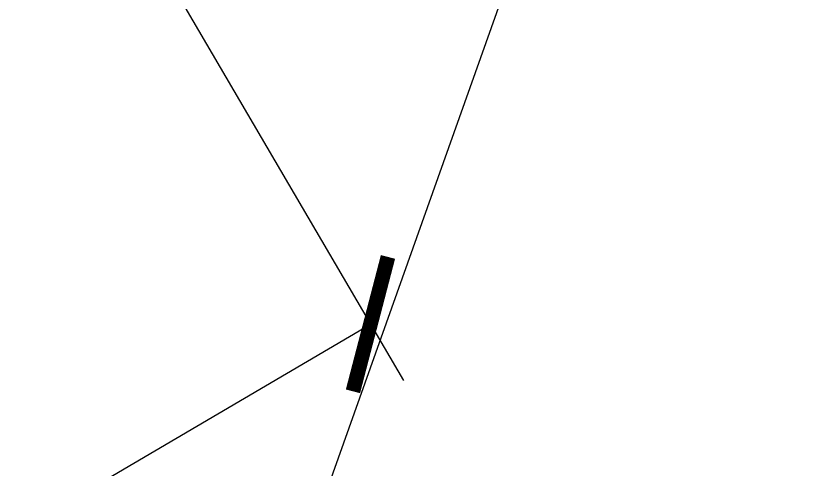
# Model space of a CAD drawing. Extents: x 36903891 to 38126251, y 2073392 to 2924740.
# Drawn here: x 37111160 to 37118483, y 2279751 to 2283903 of the extents above; entities that cross this region are included whole.
import ezdxf
from ezdxf.xclip import XClip

# ---------------------------------------------------------------- set-up
doc = ezdxf.new("R2010")
doc.units = 0
doc.header["$LTSCALE"] = 1000
doc.header["$XCLIPFRAME"] = 0
doc.linetypes.add('CENTER', pattern=[2, 1.25, -0.25, 0.25, -0.25])
doc.linetypes.add('CENTER2', pattern=[28.575, 19.05, -3.175, 3.175, -3.175])
doc.layers.get('0').update_dxf_attribs({"color": 8})
doc.layers.get('Defpoints').update_dxf_attribs({"color": 8})
for name, color, linetype in [('#幕墙线-平面', 8, 'Continuous'), ('#标注', 8, 'Continuous'), ('#轴线', 8, 'CENTER2'), ('A-FLOR', 8, 'Continuous'), ('A-GRID', 8, 'CENTER'), ('A-STRS-HRAL', 8, 'Continuous'), ('DIM', 8, 'Continuous'), ('周边建筑', 8, 'Continuous')]:
    doc.layers.add(name, color=color, linetype=linetype)
doc.styles.add('JHZX', font='jrs.shx', dxfattribs={"width": 0.6, "bigfont": 'jhz.shx'})
doc.dimstyles.new('JZBZ-600', dxfattribs={"dimscale": 600, "dimtxt": 3, "dimasz": 1.5, "dimexe": 1, "dimexo": 1, "dimgap": 0.5, "dimtad": 1, "dimdec": 0, "dimdsep": 46, "dimtxsty": 'JHZX', "dimblk1": 'ARCHTICK', "dimblk2": 'ARCHTICK', "dimsah": 1, "dimcen": 0, "dimclrd": 1, "dimclre": 1, "dimclrt": 2, "dimadec": 1, "dimazin": 2, "dimtfac": 1, "dimtdec": 0, "dimtix": 1, "dimtmove": 0, "dimatfit": 3, "dimfxl": 1, "dimtolj": 1, "dimlwd": -1, "dimlwe": -1, "dimarcsym": 1})

# ---------------------------------------------------------------- blocks, each defined once
blk = doc.blocks.new('_ARCHTICK')
at = {"color": 0, "linetype": 'ByBlock', "const_width": 0.15}
blk.add_lwpolyline([(-0.5, -0.5), (0.5, 0.5)], dxfattribs=at)
blk = doc.blocks.new('*D193')
at = {"layer": '#标注', "transparency": 16777216}
for p, q in [((36781660.4, 2916845.4), (36784157, 2912585.6)), ((36725877.3, 2879124.1), (36783853.6, 2913103.3)), ((36723684, 2882866.2), (36726180.6, 2878606.4))]:
    blk.add_line(p, q, dxfattribs=at)
at = {"layer": 'Defpoints', "color": 0, "transparency": 16777216}
for p in [(36781357, 2917363.1), (36783853.6, 2913103.3), (36723380.6, 2883383.9)]:
    blk.add_point(p, dxfattribs=at)
at = {"layer": '#标注', "transparency": 16777216, "xscale": 900, "yscale": 900, "zscale": 900}
for p, rotation in [((36783853.6, 2913103.3), 30.37400968452037), ((36725877.3, 2879124.1), 210.3740096845204)]:
    blk.add_blockref('_ARCHTICK', p, dxfattribs=dict(at, rotation=rotation))
at = {"layer": '#标注', "transparency": 16777216, "insert": (36754258.7, 2897149), "char_height": 1800, "attachment_point": 5, "rotation": 30.37401, "style": 'JHZX'}
blk.add_mtext('\\A1;67200', dxfattribs=at)
blk = doc.blocks.new('*D221')
at = {"layer": '#标注', "transparency": 16777216}
for p, q in [((36781163.7, 2918455.9), (36785933.9, 2916757.1)), ((36719446.1, 2731846.4), (36785368.7, 2916958.4)), ((36715241.2, 2733343.8), (36720011.3, 2731645.1))]:
    blk.add_line(p, q, dxfattribs=at)
at = {"layer": 'Defpoints', "color": 0, "transparency": 16777216}
for p in [(36780598.5, 2918657.2), (36785368.7, 2916958.4), (36714676, 2733545.1)]:
    blk.add_point(p, dxfattribs=at)
at = {"layer": '#标注', "transparency": 16777216, "xscale": 900, "yscale": 900, "zscale": 900}
for p, rotation in [((36785368.7, 2916958.4), 70.3980444416187), ((36719446.1, 2731846.4), 250.3980444416187)]:
    blk.add_blockref('_ARCHTICK', p, dxfattribs=dict(at, rotation=rotation))
at = {"layer": '#标注', "transparency": 16777216, "insert": (36751276.9, 2824805), "char_height": 1800, "attachment_point": 5, "rotation": 70.39804, "style": 'JHZX'}
blk.add_mtext('\\A1;196500', dxfattribs=at)
blk = doc.blocks.new('DOTE-11')
at = {"layer": '#轴线'}
for radius, end in [(146600, 183.99981), (138800, 210.188417), (130400, 210.329381), (127950, 210.37401)]:
    blk.add_arc((36780598.5, 2918657.2), radius, 324.5, end, dxfattribs=at)
blk = doc.blocks.new('A$C80b62fe7')
at = {"layer": '#幕墙线-平面'}
for radius, start, end in [(128529.4, 333.502247, 195.775797), (127529.4, 333.539851, 195.788397)]:
    blk.add_arc((71051.6, 188867.4), radius, start, end, dxfattribs=at)
blk = doc.blocks.new('DASWQE')
at = {"layer": 'DIM', "ltscale": 10}
blk.add_blockref('A$C80b62fe7', (-71047, -188863), dxfattribs=at)
blk = doc.blocks.new('A$C216ef243')
at = {"layer": '周边建筑', "ltscale": 5}
blk.add_arc((0, 0), 65000, 322.263619, 219.122013, dxfattribs=at)
blk = doc.blocks.new('CXVFG')
at = {"layer": '周边建筑'}
blk.add_blockref('A$C216ef243', (39294377.2, 1989825.2), dxfattribs=at)
blk = doc.blocks.new('ZW-5001')
at = {"layer": '#标注'}
for p1, p2, distance, picture, middle in [((36714676, 2733545.1), (36780598.5, 2918657.2), -5063.6, '*D221', (36751276.9, 2824805)), ((36723380.6, 2883383.9), (36781357, 2917363.1), -4937.5, '*D193', (36754258.7, 2897149))]:
    dim = blk.add_aligned_dim(p1=p1, p2=p2, distance=distance, dimstyle='JZBZ-600', override={"dimclrd": 256, "dimclre": 256, "dimclrt": 256}, dxfattribs=at)
    dim.commit()
    dim.dimension.update_dxf_attribs({"geometry": picture, "text_midpoint": middle})
blk = doc.blocks.new('FDGFH')
at = {"layer": 'A-FLOR'}
blk.add_blockref('ZW-5001', (-36780598.5, -2918657.2), dxfattribs=at)
at = {"layer": 'A-GRID'}
blk.add_blockref('DOTE-11', (-36780598.5, -2918657.2), dxfattribs=at)
blk = doc.blocks.new('JUTEWR')
at = {"layer": 'A-STRS-HRAL'}
blk.add_blockref('DASWQE', (36747505.1, 2929436.7), dxfattribs=at)
at = {"layer": 'DIM'}
for name, p in [('FDGFH', (36747509.7, 2929430.5)), ('CXVFG', (-2546867.6, 939615.9))]:
    blk.add_blockref(name, p, dxfattribs=at)

msp = doc.modelspace()

# ---------------------------------------------------------------- block references
at = {"layer": 'DIM'}
ref = msp.add_blockref('JUTEWR', (363648.3, -642797.5), dxfattribs=at)
XClip(ref).set_block_clipping_path([(36540243.0880557299, 2702892.0700622862), (36938694.1744792983, 3117037.741362222)])

doc.saveas('drawing.dxf')
